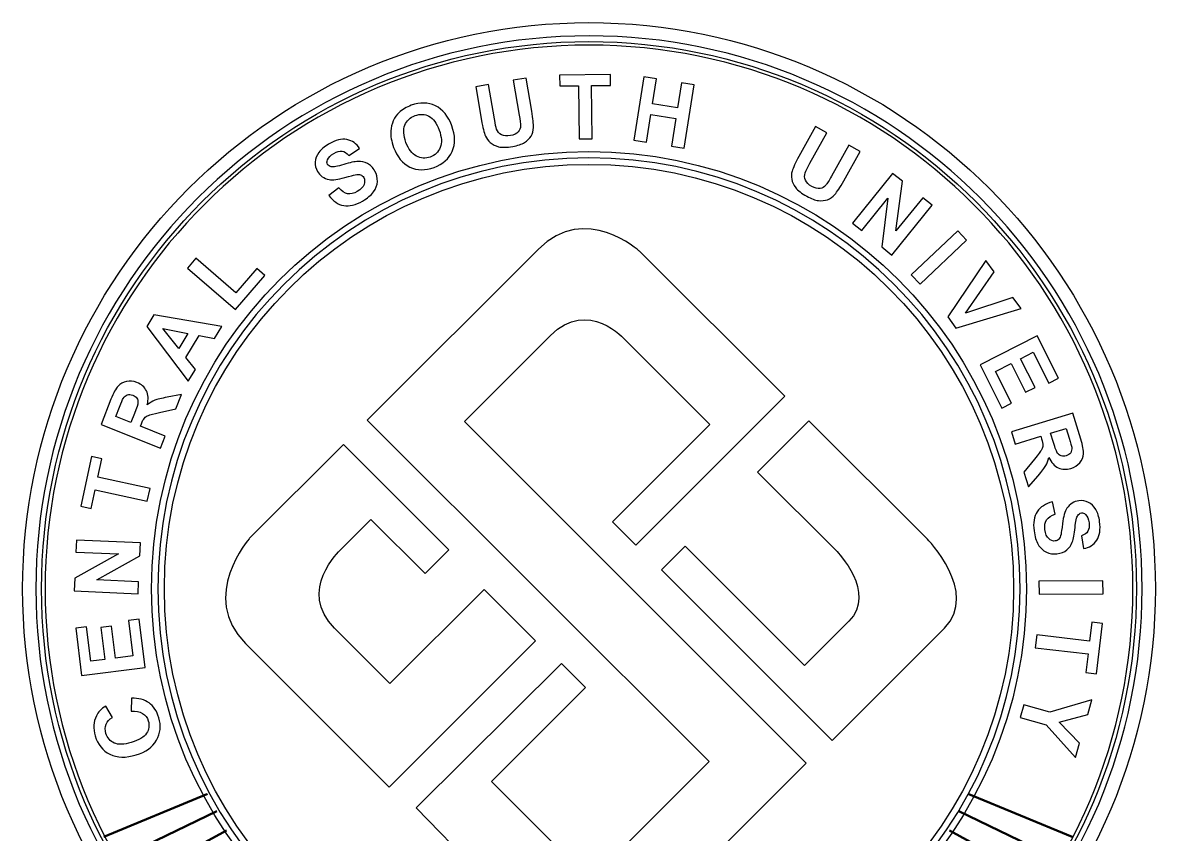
# Model space of a CAD drawing. Header units: millimetres. Extents: x 0 to 1320, y -350 to 297.
# Drawn here: x 790.89 to 799.4, y -333.47 to -327.37 of the extents above; entities that cross this region are included whole.
import ezdxf

# ---------------------------------------------------------------- set-up
doc = ezdxf.new("R2010")
doc.units = ezdxf.units.MM
doc.layers.add('layer 1', color=7, linetype='Continuous')

# ---------------------------------------------------------------- blocks, each defined once
blk = doc.blocks.new('csu')
at = {"layer": 'layer 1', "color": 144}
for points, knots in [([(0.14383, 5.62693), (-2.20662, 5.62693), (-4.11262, 3.72125), (-4.11262, 1.37269), (-4.11262, -0.97805), (-2.20662, -2.88385), (0.14392, -2.88385), (2.49494, -2.88385), (4.4006, -0.97805), (4.4006, 1.37269), (4.4006, 3.72125), (2.49494, 5.62693), (0.14383, 5.62693)], [0, 0, 0, 0, 0.25, 0.25, 0.25, 0.5, 0.5, 0.5, 0.75, 0.75, 0.75, 1, 1, 1, 1]), ([(0.14411, -2.78466), (-2.15187, -2.78466), (-4.0134, -0.92341), (-4.0134, 1.37269), (-4.0134, 3.66647), (-2.15187, 5.52761), (0.14411, 5.52761), (2.44019, 5.52761), (4.30159, 3.66647), (4.30159, 1.37269), (4.30159, -0.92341), (2.44019, -2.78466), (0.14411, -2.78466)], [0, 0, 0, 0, 0.25, 0.25, 0.25, 0.5, 0.5, 0.5, 0.75, 0.75, 0.75, 1, 1, 1, 1]), ([(0.1439, 5.48444), (-2.12805, 5.48444), (-3.97032, 3.64337), (-3.97032, 1.37304), (-3.97032, -0.89935), (-2.12805, -2.74144), (0.1439, -2.74144), (2.41653, -2.74144), (4.25855, -0.89935), (4.25855, 1.37304), (4.25855, 3.64337), (2.41653, 5.48444), (0.1439, 5.48444)], [0, 0, 0, 0, 0.25, 0.25, 0.25, 0.5, 0.5, 0.5, 0.75, 0.75, 0.75, 1, 1, 1, 1]), ([(0.1439, -2.71488), (-2.1134, -2.71488), (-3.9437, -0.88466), (-3.9437, 1.373), (-3.9437, 3.62865), (-2.1134, 5.45784), (0.1439, 5.45784), (2.4019, 5.45784), (4.23192, 3.62865), (4.23192, 1.373), (4.23192, -0.88466), (2.4019, -2.71488), (0.1439, -2.71488)], [0, 0, 0, 0, 0.25, 0.25, 0.25, 0.5, 0.5, 0.5, 0.75, 0.75, 0.75, 1, 1, 1, 1]), ([(-0.70757, 5.14515), (-0.70757, 5.14515), (-0.61184, 5.1617), (-0.61184, 5.1617), (-0.61184, 5.1617), (-0.56746, 4.90489), (-0.56746, 4.90489), (-0.56043, 4.86413), (-0.55465, 4.83792), (-0.5502, 4.82628), (-0.54274, 4.80757), (-0.5303, 4.79367), (-0.51286, 4.78458), (-0.49542, 4.77549), (-0.47332, 4.77329), (-0.44657, 4.77791), (-0.41942, 4.7826), (-0.39988, 4.79166), (-0.388, 4.80517), (-0.37613, 4.81865), (-0.37016, 4.83372), (-0.37016, 4.85038), (-0.37016, 4.86705), (-0.37341, 4.89414), (-0.37988, 4.93166), (-0.37988, 4.93166), (-0.42522, 5.19395), (-0.42522, 5.19395), (-0.42522, 5.19395), (-0.32947, 5.21049), (-0.32947, 5.21049), (-0.32947, 5.21049), (-0.28643, 4.96145), (-0.28643, 4.96145), (-0.27662, 4.90452), (-0.27225, 4.86384), (-0.27333, 4.83946), (-0.27446, 4.81507), (-0.28059, 4.79357), (-0.29169, 4.775), (-0.30281, 4.75641), (-0.31918, 4.74033), (-0.34081, 4.72672), (-0.36244, 4.71309), (-0.392, 4.70304), (-0.4295, 4.69654), (-0.47479, 4.68873), (-0.51004, 4.68802), (-0.53524, 4.69445), (-0.56046, 4.70082), (-0.58127, 4.71123), (-0.59774, 4.72557), (-0.61421, 4.73997), (-0.62622, 4.75594), (-0.63368, 4.77352), (-0.64462, 4.79962), (-0.65468, 4.83919), (-0.66385, 4.89224), (-0.66385, 4.89224), (-0.70757, 5.14515), (-0.70757, 5.14515)], [0, 0, 0, 0, 0.05, 0.05, 0.05, 0.1, 0.1, 0.1, 0.15, 0.15, 0.15, 0.2, 0.2, 0.2, 0.25, 0.25, 0.25, 0.3, 0.3, 0.3, 0.35, 0.35, 0.35, 0.4, 0.4, 0.4, 0.45, 0.45, 0.45, 0.5, 0.5, 0.5, 0.55, 0.55, 0.55, 0.6, 0.6, 0.6, 0.65, 0.65, 0.65, 0.7, 0.7, 0.7, 0.75, 0.75, 0.75, 0.8, 0.8, 0.8, 0.85, 0.85, 0.85, 0.9, 0.9, 0.9, 0.95, 0.95, 0.95, 1, 1, 1, 1]), ([(0.06982, 4.75372), (0.06982, 4.75372), (0.0663, 5.15324), (0.0663, 5.15324), (0.0663, 5.15324), (-0.07641, 5.152), (-0.07641, 5.152), (-0.07641, 5.152), (-0.07713, 5.23332), (-0.07713, 5.23332), (-0.07713, 5.23332), (0.30504, 5.23668), (0.30504, 5.23668), (0.30504, 5.23668), (0.30575, 5.15532), (0.30575, 5.15532), (0.30575, 5.15532), (0.1634, 5.15409), (0.1634, 5.15409), (0.1634, 5.15409), (0.16689, 4.75457), (0.16689, 4.75457), (0.16689, 4.75457), (0.06982, 4.75372), (0.06982, 4.75372)], [0, 0, 0, 0, 0.125, 0.125, 0.125, 0.25, 0.25, 0.25, 0.375, 0.375, 0.375, 0.5, 0.5, 0.5, 0.625, 0.625, 0.625, 0.75, 0.75, 0.75, 0.875, 0.875, 0.875, 1, 1, 1, 1]), ([(0.48024, 4.74338), (0.48024, 4.74338), (0.55518, 5.2189), (0.55518, 5.2189), (0.55518, 5.2189), (0.6512, 5.20374), (0.6512, 5.20374), (0.6512, 5.20374), (0.62169, 5.01662), (0.62169, 5.01662), (0.62169, 5.01662), (0.80984, 4.98692), (0.80984, 4.98692), (0.80984, 4.98692), (0.83934, 5.17411), (0.83934, 5.17411), (0.83934, 5.17411), (0.93532, 5.15895), (0.93532, 5.15895), (0.93532, 5.15895), (0.86037, 4.68344), (0.86037, 4.68344), (0.86037, 4.68344), (0.76436, 4.69857), (0.76436, 4.69857), (0.76436, 4.69857), (0.79714, 4.90647), (0.79714, 4.90647), (0.79714, 4.90647), (0.609, 4.93617), (0.609, 4.93617), (0.609, 4.93617), (0.57622, 4.72827), (0.57622, 4.72827), (0.57622, 4.72827), (0.48024, 4.74338), (0.48024, 4.74338)], [0, 0, 0, 0, 0.0833333, 0.0833333, 0.0833333, 0.1666667, 0.1666667, 0.1666667, 0.25, 0.25, 0.25, 0.3333333, 0.3333333, 0.3333333, 0.4166667, 0.4166667, 0.4166667, 0.5, 0.5, 0.5, 0.5833333, 0.5833333, 0.5833333, 0.6666667, 0.6666667, 0.6666667, 0.75, 0.75, 0.75, 0.8333333, 0.8333333, 0.8333333, 0.9166667, 0.9166667, 0.9166667, 1, 1, 1, 1]), ([(-1.32423, 4.68947), (-1.34107, 4.73544), (-1.34832, 4.77656), (-1.34601, 4.81279), (-1.34417, 4.83952), (-1.33772, 4.8653), (-1.32669, 4.89008), (-1.31563, 4.91486), (-1.30113, 4.93552), (-1.28325, 4.9521), (-1.2595, 4.97432), (-1.22924, 4.99214), (-1.19249, 5.0056), (-1.12598, 5.02998), (-1.06523, 5.02889), (-1.01016, 5.00228), (-0.95512, 4.97564), (-0.91415, 4.92559), (-0.88721, 4.85209), (-0.86052, 4.77924), (-0.85942, 4.71499), (-0.88393, 4.65929), (-0.90846, 4.60361), (-0.95387, 4.56362), (-1.02016, 4.53931), (-1.08729, 4.51472), (-1.14818, 4.51563), (-1.2028, 4.54206), (-1.2574, 4.56849), (-1.29787, 4.61763), (-1.32423, 4.68947)], [0, 0, 0, 0, 0.1, 0.1, 0.1, 0.2, 0.2, 0.2, 0.3, 0.3, 0.3, 0.4, 0.4, 0.4, 0.5, 0.5, 0.5, 0.6, 0.6, 0.6, 0.7, 0.7, 0.7, 0.8, 0.8, 0.8, 0.9, 0.9, 0.9, 1, 1, 1, 1]), ([(-1.23143, 4.72697), (-1.21272, 4.67584), (-1.18671, 4.64144), (-1.15346, 4.62372), (-1.12017, 4.60599), (-1.08536, 4.60377), (-1.04904, 4.61713), (-1.01269, 4.63041), (-0.98769, 4.65443), (-0.97396, 4.68914), (-0.96028, 4.72383), (-0.96303, 4.76735), (-0.98218, 4.8197), (-1.00116, 4.87146), (-1.02666, 4.90586), (-1.05867, 4.923), (-1.09066, 4.94013), (-1.12545, 4.9418), (-1.16302, 4.92808), (-1.20059, 4.91428), (-1.22611, 4.89032), (-1.23969, 4.85613), (-1.25321, 4.82193), (-1.25046, 4.77888), (-1.23143, 4.72697)], [0, 0, 0, 0, 0.125, 0.125, 0.125, 0.25, 0.25, 0.25, 0.375, 0.375, 0.375, 0.5, 0.5, 0.5, 0.625, 0.625, 0.625, 0.75, 0.75, 0.75, 0.875, 0.875, 0.875, 1, 1, 1, 1]), ([(1.84556, 4.84536), (1.84556, 4.84536), (1.93051, 4.79825), (1.93051, 4.79825), (1.93051, 4.79825), (1.80412, 4.57044), (1.80412, 4.57044), (1.78405, 4.53431), (1.77211, 4.51027), (1.76827, 4.49843), (1.76237, 4.47921), (1.76337, 4.46059), (1.77124, 4.44255), (1.77915, 4.42456), (1.79497, 4.40899), (1.81868, 4.39582), (1.84278, 4.38247), (1.86366, 4.37729), (1.88137, 4.38036), (1.89906, 4.38341), (1.91314, 4.39143), (1.9236, 4.4044), (1.93404, 4.41736), (1.94852, 4.44048), (1.96698, 4.47376), (1.96698, 4.47376), (2.09602, 4.70642), (2.09602, 4.70642), (2.09602, 4.70642), (2.18097, 4.65934), (2.18097, 4.65934), (2.18097, 4.65934), (2.05843, 4.43841), (2.05843, 4.43841), (2.0304, 4.38792), (2.0083, 4.35353), (1.99214, 4.3352), (1.97598, 4.31691), (1.9578, 4.30401), (1.93747, 4.2965), (1.9172, 4.289), (1.89435, 4.28673), (1.86897, 4.28965), (1.84356, 4.29263), (1.81424, 4.30332), (1.78096, 4.32179), (1.7408, 4.34406), (1.71292, 4.36562), (1.69733, 4.38639), (1.68171, 4.4072), (1.67198, 4.42833), (1.66817, 4.44985), (1.66436, 4.47135), (1.66504, 4.49128), (1.67023, 4.50968), (1.67805, 4.53684), (1.69501, 4.57397), (1.72111, 4.621), (1.72111, 4.621), (1.84556, 4.84536), (1.84556, 4.84536)], [0, 0, 0, 0, 0.05, 0.05, 0.05, 0.1, 0.1, 0.1, 0.15, 0.15, 0.15, 0.2, 0.2, 0.2, 0.25, 0.25, 0.25, 0.3, 0.3, 0.3, 0.35, 0.35, 0.35, 0.4, 0.4, 0.4, 0.45, 0.45, 0.45, 0.5, 0.5, 0.5, 0.55, 0.55, 0.55, 0.6, 0.6, 0.6, 0.65, 0.65, 0.65, 0.7, 0.7, 0.7, 0.75, 0.75, 0.75, 0.8, 0.8, 0.8, 0.85, 0.85, 0.85, 0.9, 0.9, 0.9, 0.95, 0.95, 0.95, 1, 1, 1, 1]), ([(-1.81211, 4.32905), (-1.81211, 4.32905), (-1.73508, 4.38461), (-1.73508, 4.38461), (-1.71417, 4.36003), (-1.69245, 4.34575), (-1.66991, 4.34164), (-1.64738, 4.33754), (-1.62335, 4.34294), (-1.59781, 4.35782), (-1.57078, 4.37362), (-1.55378, 4.39119), (-1.54671, 4.41064), (-1.53968, 4.43005), (-1.54061, 4.44741), (-1.54956, 4.46275), (-1.55531, 4.47257), (-1.56306, 4.47928), (-1.57284, 4.4828), (-1.58265, 4.48637), (-1.59622, 4.48646), (-1.61353, 4.48321), (-1.62534, 4.48088), (-1.65129, 4.47388), (-1.69132, 4.46217), (-1.74286, 4.4471), (-1.78242, 4.44236), (-1.81006, 4.44802), (-1.8489, 4.45603), (-1.87797, 4.47648), (-1.89713, 4.50938), (-1.90946, 4.53056), (-1.91503, 4.55387), (-1.91378, 4.57928), (-1.9125, 4.60476), (-1.90338, 4.62889), (-1.88643, 4.65171), (-1.86943, 4.67451), (-1.84496, 4.69523), (-1.81302, 4.71386), (-1.76086, 4.74428), (-1.71488, 4.75574), (-1.67519, 4.74827), (-1.63547, 4.74075), (-1.60382, 4.71828), (-1.58022, 4.68088), (-1.58022, 4.68088), (-1.662, 4.62824), (-1.662, 4.62824), (-1.67807, 4.64752), (-1.69473, 4.6584), (-1.71201, 4.66084), (-1.7293, 4.66334), (-1.74973, 4.65765), (-1.77336, 4.64388), (-1.79777, 4.62967), (-1.81393, 4.61352), (-1.82189, 4.59544), (-1.82702, 4.58384), (-1.82646, 4.57261), (-1.82018, 4.56187), (-1.81443, 4.55203), (-1.80539, 4.54602), (-1.79299, 4.5439), (-1.77721, 4.54117), (-1.74611, 4.5469), (-1.69963, 4.56106), (-1.65316, 4.57525), (-1.61715, 4.58289), (-1.59156, 4.58398), (-1.566, 4.5851), (-1.54247, 4.57997), (-1.52099, 4.56856), (-1.49949, 4.55714), (-1.48111, 4.53828), (-1.46577, 4.512), (-1.45189, 4.48818), (-1.44549, 4.462), (-1.44658, 4.43349), (-1.4477, 4.40495), (-1.45742, 4.37858), (-1.47571, 4.35434), (-1.49402, 4.33013), (-1.52125, 4.30747), (-1.55734, 4.28645), (-1.6099, 4.25578), (-1.65735, 4.24441), (-1.6997, 4.25228), (-1.74204, 4.26014), (-1.77948, 4.28572), (-1.81211, 4.32905)], [0, 0, 0, 0, 0.0333333, 0.0333333, 0.0333333, 0.0666667, 0.0666667, 0.0666667, 0.1, 0.1, 0.1, 0.1333333, 0.1333333, 0.1333333, 0.1666667, 0.1666667, 0.1666667, 0.2, 0.2, 0.2, 0.2333333, 0.2333333, 0.2333333, 0.2666667, 0.2666667, 0.2666667, 0.3, 0.3, 0.3, 0.3333333, 0.3333333, 0.3333333, 0.3666667, 0.3666667, 0.3666667, 0.4, 0.4, 0.4, 0.4333333, 0.4333333, 0.4333333, 0.4666667, 0.4666667, 0.4666667, 0.5, 0.5, 0.5, 0.5333333, 0.5333333, 0.5333333, 0.5666667, 0.5666667, 0.5666667, 0.6, 0.6, 0.6, 0.6333333, 0.6333333, 0.6333333, 0.6666667, 0.6666667, 0.6666667, 0.7, 0.7, 0.7, 0.7333333, 0.7333333, 0.7333333, 0.7666667, 0.7666667, 0.7666667, 0.8, 0.8, 0.8, 0.8333333, 0.8333333, 0.8333333, 0.8666667, 0.8666667, 0.8666667, 0.9, 0.9, 0.9, 0.9333333, 0.9333333, 0.9333333, 0.9666667, 0.9666667, 0.9666667, 1, 1, 1, 1]), ([(0.14392, 4.65799), (-1.67147, 4.65799), (-3.14359, 3.18687), (-3.14359, 1.37272), (-3.14359, -0.44305), (-1.67147, -1.91501), (0.14392, -1.91501), (1.95992, -1.91501), (3.43181, -0.44305), (3.43181, 1.37272), (3.43181, 3.18687), (1.95992, 4.65799), (0.14392, 4.65799)], [0, 0, 0, 0, 0.25, 0.25, 0.25, 0.5, 0.5, 0.5, 0.75, 0.75, 0.75, 1, 1, 1, 1]), ([(0.14392, -1.86813), (-1.64563, -1.86813), (-3.09671, -0.41718), (-3.09671, 1.37269), (-3.09671, 3.16096), (-1.64563, 4.61113), (0.14392, 4.61113), (1.93407, 4.61113), (3.38494, 3.16096), (3.38494, 1.37269), (3.38494, -0.41718), (1.93407, -1.86813), (0.14392, -1.86813)], [0, 0, 0, 0, 0.25, 0.25, 0.25, 0.5, 0.5, 0.5, 0.75, 0.75, 0.75, 1, 1, 1, 1]), ([(0.14392, 4.56195), (-1.61844, 4.56195), (-3.04752, 3.13382), (-3.04752, 1.37269), (-3.04752, -0.38999), (-1.61844, -1.81894), (0.14392, -1.81894), (1.90685, -1.81894), (3.33574, -0.38999), (3.33574, 1.37269), (3.33574, 3.13382), (1.90685, 4.56195), (0.14392, 4.56195)], [0, 0, 0, 0, 0.25, 0.25, 0.25, 0.5, 0.5, 0.5, 0.75, 0.75, 0.75, 1, 1, 1, 1]), ([(2.12337, 4.12049), (2.12337, 4.12049), (2.42618, 4.49431), (2.42618, 4.49431), (2.42618, 4.49431), (2.4996, 4.43483), (2.4996, 4.43483), (2.4996, 4.43483), (2.4504, 4.06126), (2.4504, 4.06126), (2.4504, 4.06126), (2.65261, 4.31089), (2.65261, 4.31089), (2.65261, 4.31089), (2.72275, 4.25409), (2.72275, 4.25409), (2.72275, 4.25409), (2.41993, 3.88027), (2.41993, 3.88027), (2.41993, 3.88027), (2.34421, 3.94163), (2.34421, 3.94163), (2.34421, 3.94163), (2.39096, 4.30745), (2.39096, 4.30745), (2.39096, 4.30745), (2.1935, 4.06367), (2.1935, 4.06367), (2.1935, 4.06367), (2.12337, 4.12049), (2.12337, 4.12049)], [0, 0, 0, 0, 0.1, 0.1, 0.1, 0.2, 0.2, 0.2, 0.3, 0.3, 0.3, 0.4, 0.4, 0.4, 0.5, 0.5, 0.5, 0.6, 0.6, 0.6, 0.7, 0.7, 0.7, 0.8, 0.8, 0.8, 0.9, 0.9, 0.9, 1, 1, 1, 1]), ([(0.50199, -1.2145), (0.15112, -1.56585), (-0.25733, -1.19544), (-0.25733, -1.19544), (-0.25733, -1.19544), (-1.15602, -0.27448), (-1.15602, -0.27448), (-1.15602, -0.27448), (-0.06191, 0.80951), (-0.06191, 0.80951), (-0.06191, 0.80951), (0.11814, 0.62943), (0.11814, 0.62943), (0.11814, 0.62943), (-0.58846, -0.07714), (-0.58846, -0.07714), (-0.58846, -0.07714), (-0.14298, -0.52125), (-0.14298, -0.52125), (-0.14298, -0.52125), (0.12677, -0.84771), (0.40876, -0.56544), (0.40876, -0.56544), (1.04745, 0.07325), (1.04745, 0.07325), (1.04745, 0.07325), (-1.52224, 2.63963), (-1.52224, 2.63963), (-1.52224, 2.63963), (-0.23583, 3.92539), (-0.23583, 3.92539), (0.11654, 4.27789), (0.52378, 3.90892), (0.52378, 3.90892), (0.52378, 3.90892), (1.61626, 2.81961), (1.61626, 2.81961), (1.61626, 2.81961), (0.49614, 1.6995), (0.49614, 1.6995), (0.49614, 1.6995), (0.32013, 1.87549), (0.32013, 1.87549), (0.32013, 1.87549), (1.05251, 2.60781), (1.05251, 2.60781), (1.05251, 2.60781), (0.41651, 3.24343), (0.41651, 3.24343), (0.41651, 3.24343), (0.13842, 3.55964), (-0.14461, 3.27661), (-0.14461, 3.27661), (-0.79257, 2.62919), (-0.79257, 2.62919), (-0.79257, 2.62919), (1.77684, 0.06056), (1.77684, 0.06056), (1.77684, 0.06056), (0.50199, -1.2145), (0.50199, -1.2145)], [0, 0, 0, 0, 0.05, 0.05, 0.05, 0.1, 0.1, 0.1, 0.15, 0.15, 0.15, 0.2, 0.2, 0.2, 0.25, 0.25, 0.25, 0.3, 0.3, 0.3, 0.35, 0.35, 0.35, 0.4, 0.4, 0.4, 0.45, 0.45, 0.45, 0.5, 0.5, 0.5, 0.55, 0.55, 0.55, 0.6, 0.6, 0.6, 0.65, 0.65, 0.65, 0.7, 0.7, 0.7, 0.75, 0.75, 0.75, 0.8, 0.8, 0.8, 0.85, 0.85, 0.85, 0.9, 0.9, 0.9, 0.95, 0.95, 0.95, 1, 1, 1, 1]), ([(2.56613, 3.73257), (2.56613, 3.73257), (2.91489, 4.06365), (2.91489, 4.06365), (2.91489, 4.06365), (2.98174, 3.99324), (2.98174, 3.99324), (2.98174, 3.99324), (2.63295, 3.66217), (2.63295, 3.66217), (2.63295, 3.66217), (2.56613, 3.73257), (2.56613, 3.73257)], [0, 0, 0, 0, 0.25, 0.25, 0.25, 0.5, 0.5, 0.5, 0.75, 0.75, 0.75, 1, 1, 1, 1]), ([(-2.51374, 3.47045), (-2.51374, 3.47045), (-2.87437, 3.78273), (-2.87437, 3.78273), (-2.87437, 3.78273), (-2.81081, 3.85613), (-2.81081, 3.85613), (-2.81081, 3.85613), (-2.51143, 3.59693), (-2.51143, 3.59693), (-2.51143, 3.59693), (-2.35335, 3.77944), (-2.35335, 3.77944), (-2.35335, 3.77944), (-2.29207, 3.7264), (-2.29207, 3.7264), (-2.29207, 3.7264), (-2.51374, 3.47045), (-2.51374, 3.47045)], [0, 0, 0, 0, 0.1666667, 0.1666667, 0.1666667, 0.3333333, 0.3333333, 0.3333333, 0.5, 0.5, 0.5, 0.6666667, 0.6666667, 0.6666667, 0.8333333, 0.8333333, 0.8333333, 1, 1, 1, 1]), ([(2.83997, 3.41504), (2.83997, 3.41504), (3.12575, 3.83847), (3.12575, 3.83847), (3.12575, 3.83847), (3.18814, 3.75358), (3.18814, 3.75358), (3.18814, 3.75358), (2.97336, 3.44467), (2.97336, 3.44467), (2.97336, 3.44467), (3.32999, 3.56059), (3.32999, 3.56059), (3.32999, 3.56059), (3.391, 3.47754), (3.391, 3.47754), (3.391, 3.47754), (2.90139, 3.3315), (2.90139, 3.3315), (2.90139, 3.3315), (2.83997, 3.41504), (2.83997, 3.41504)], [0, 0, 0, 0, 0.1428571, 0.1428571, 0.1428571, 0.2857143, 0.2857143, 0.2857143, 0.4285714, 0.4285714, 0.4285714, 0.5714286, 0.5714286, 0.5714286, 0.7142857, 0.7142857, 0.7142857, 0.8571429, 0.8571429, 0.8571429, 1, 1, 1, 1]), ([(-2.6151, 3.344), (-2.6151, 3.344), (-2.67042, 3.25386), (-2.67042, 3.25386), (-2.67042, 3.25386), (-2.78562, 3.27524), (-2.78562, 3.27524), (-2.78562, 3.27524), (-2.88628, 3.11118), (-2.88628, 3.11118), (-2.88628, 3.11118), (-2.81384, 3.02012), (-2.81384, 3.02012), (-2.81384, 3.02012), (-2.86779, 2.93222), (-2.86779, 2.93222), (-2.86779, 2.93222), (-3.18006, 3.34391), (-3.18006, 3.34391), (-3.18006, 3.34391), (-3.12631, 3.43152), (-3.12631, 3.43152), (-3.12631, 3.43152), (-2.6151, 3.344), (-2.6151, 3.344)], [0, 0, 0, 0, 0.125, 0.125, 0.125, 0.25, 0.25, 0.25, 0.375, 0.375, 0.375, 0.5, 0.5, 0.5, 0.625, 0.625, 0.625, 0.75, 0.75, 0.75, 0.875, 0.875, 0.875, 1, 1, 1, 1]), ([(-2.87106, 3.29107), (-2.87106, 3.29107), (-3.05805, 3.32797), (-3.05805, 3.32797), (-3.05805, 3.32797), (-2.93979, 3.17912), (-2.93979, 3.17912), (-2.93979, 3.17912), (-2.87106, 3.29107), (-2.87106, 3.29107)], [0, 0, 0, 0, 0.3333333, 0.3333333, 0.3333333, 0.6666667, 0.6666667, 0.6666667, 1, 1, 1, 1]), ([(3.08284, 3.05584), (3.08284, 3.05584), (3.51189, 3.27289), (3.51189, 3.27289), (3.51189, 3.27289), (3.67284, 2.95478), (3.67284, 2.95478), (3.67284, 2.95478), (3.60024, 2.91808), (3.60024, 2.91808), (3.60024, 2.91808), (3.48313, 3.14955), (3.48313, 3.14955), (3.48313, 3.14955), (3.38802, 3.10144), (3.38802, 3.10144), (3.38802, 3.10144), (3.49698, 2.88606), (3.49698, 2.88606), (3.49698, 2.88606), (3.42468, 2.84949), (3.42468, 2.84949), (3.42468, 2.84949), (3.31574, 3.06488), (3.31574, 3.06488), (3.31574, 3.06488), (3.19898, 3.00581), (3.19898, 3.00581), (3.19898, 3.00581), (3.32024, 2.76614), (3.32024, 2.76614), (3.32024, 2.76614), (3.24792, 2.72956), (3.24792, 2.72956), (3.24792, 2.72956), (3.08284, 3.05584), (3.08284, 3.05584)], [0, 0, 0, 0, 0.0833333, 0.0833333, 0.0833333, 0.1666667, 0.1666667, 0.1666667, 0.25, 0.25, 0.25, 0.3333333, 0.3333333, 0.3333333, 0.4166667, 0.4166667, 0.4166667, 0.5, 0.5, 0.5, 0.5833333, 0.5833333, 0.5833333, 0.6666667, 0.6666667, 0.6666667, 0.75, 0.75, 0.75, 0.8333333, 0.8333333, 0.8333333, 0.9166667, 0.9166667, 0.9166667, 1, 1, 1, 1]), ([(-3.07621, 2.42954), (-3.07621, 2.42954), (-3.52366, 2.60597), (-3.52366, 2.60597), (-3.52366, 2.60597), (-3.44868, 2.79613), (-3.44868, 2.79613), (-3.42981, 2.84394), (-3.41208, 2.87711), (-3.39552, 2.89561), (-3.37895, 2.91412), (-3.3578, 2.92582), (-3.33214, 2.93077), (-3.30642, 2.93568), (-3.28035, 2.93294), (-3.25392, 2.9225), (-3.22035, 2.90925), (-3.1965, 2.88844), (-3.18241, 2.8601), (-3.16831, 2.83171), (-3.16618, 2.79675), (-3.17597, 2.75525), (-3.15688, 2.77028), (-3.138, 2.78148), (-3.11934, 2.78883), (-3.10071, 2.79619), (-3.06974, 2.80379), (-3.02643, 2.81162), (-3.02643, 2.81162), (-2.9176, 2.83185), (-2.9176, 2.83185), (-2.9176, 2.83185), (-2.9602, 2.7238), (-2.9602, 2.7238), (-2.9602, 2.7238), (-3.08333, 2.69688), (-3.08333, 2.69688), (-3.12728, 2.6874), (-3.15543, 2.68017), (-3.16787, 2.67518), (-3.18028, 2.67019), (-3.19006, 2.66359), (-3.19719, 2.65537), (-3.20431, 2.64715), (-3.21197, 2.63264), (-3.22016, 2.6119), (-3.22016, 2.6119), (-3.22738, 2.59356), (-3.22738, 2.59356), (-3.22738, 2.59356), (-3.04061, 2.51993), (-3.04061, 2.51993), (-3.04061, 2.51993), (-3.07621, 2.42954), (-3.07621, 2.42954)], [0, 0, 0, 0, 0.0555556, 0.0555556, 0.0555556, 0.1111111, 0.1111111, 0.1111111, 0.1666667, 0.1666667, 0.1666667, 0.2222222, 0.2222222, 0.2222222, 0.2777778, 0.2777778, 0.2777778, 0.3333333, 0.3333333, 0.3333333, 0.3888889, 0.3888889, 0.3888889, 0.4444444, 0.4444444, 0.4444444, 0.5, 0.5, 0.5, 0.5555556, 0.5555556, 0.5555556, 0.6111111, 0.6111111, 0.6111111, 0.6666667, 0.6666667, 0.6666667, 0.7222222, 0.7222222, 0.7222222, 0.7777778, 0.7777778, 0.7777778, 0.8333333, 0.8333333, 0.8333333, 0.8888889, 0.8888889, 0.8888889, 0.9444444, 0.9444444, 0.9444444, 1, 1, 1, 1]), ([(-3.2988, 2.62174), (-3.2988, 2.62174), (-3.27245, 2.68859), (-3.27245, 2.68859), (-3.25535, 2.73189), (-3.24651, 2.75968), (-3.24592, 2.77192), (-3.24532, 2.78414), (-3.24832, 2.7951), (-3.25488, 2.80473), (-3.26141, 2.81437), (-3.27138, 2.82182), (-3.28483, 2.82711), (-3.29988, 2.83306), (-3.31361, 2.83382), (-3.32605, 2.82943), (-3.33848, 2.82505), (-3.3488, 2.81602), (-3.35702, 2.80232), (-3.36093, 2.79541), (-3.37008, 2.7736), (-3.38455, 2.73701), (-3.38455, 2.73701), (-3.41234, 2.66647), (-3.41234, 2.66647), (-3.41234, 2.66647), (-3.2988, 2.62174), (-3.2988, 2.62174)], [0, 0, 0, 0, 0.1111111, 0.1111111, 0.1111111, 0.2222222, 0.2222222, 0.2222222, 0.3333333, 0.3333333, 0.3333333, 0.4444444, 0.4444444, 0.4444444, 0.5555556, 0.5555556, 0.5555556, 0.6666667, 0.6666667, 0.6666667, 0.7777778, 0.7777778, 0.7777778, 0.8888889, 0.8888889, 0.8888889, 1, 1, 1, 1]), ([(3.31955, 2.55228), (3.31955, 2.55228), (3.77966, 2.69332), (3.77966, 2.69332), (3.77966, 2.69332), (3.83961, 2.49777), (3.83961, 2.49777), (3.85467, 2.44858), (3.86148, 2.41161), (3.86007, 2.38676), (3.8586, 2.36198), (3.84939, 2.3396), (3.83239, 2.31975), (3.81535, 2.29987), (3.79322, 2.28575), (3.76603, 2.27744), (3.7315, 2.26684), (3.69987, 2.26825), (3.67115, 2.28166), (3.64243, 2.29506), (3.61896, 2.32104), (3.60074, 2.35963), (3.59518, 2.33594), (3.58739, 2.31544), (3.57739, 2.29803), (3.56739, 2.28072), (3.54789, 2.25544), (3.51888, 2.22227), (3.51888, 2.22227), (3.44635, 2.13858), (3.44635, 2.13858), (3.44635, 2.13858), (3.41228, 2.24971), (3.41228, 2.24971), (3.41228, 2.24971), (3.49182, 2.34757), (3.49182, 2.34757), (3.52029, 2.38239), (3.53785, 2.40564), (3.54445, 2.41723), (3.55108, 2.42889), (3.55461, 2.44017), (3.55504, 2.45104), (3.55549, 2.46192), (3.55242, 2.47808), (3.54589, 2.49942), (3.54589, 2.49942), (3.5401, 2.51824), (3.5401, 2.51824), (3.5401, 2.51824), (3.34803, 2.45936), (3.34803, 2.45936), (3.34803, 2.45936), (3.31955, 2.55228), (3.31955, 2.55228)], [0, 0, 0, 0, 0.0555556, 0.0555556, 0.0555556, 0.1111111, 0.1111111, 0.1111111, 0.1666667, 0.1666667, 0.1666667, 0.2222222, 0.2222222, 0.2222222, 0.2777778, 0.2777778, 0.2777778, 0.3333333, 0.3333333, 0.3333333, 0.3888889, 0.3888889, 0.3888889, 0.4444444, 0.4444444, 0.4444444, 0.5, 0.5, 0.5, 0.5555556, 0.5555556, 0.5555556, 0.6111111, 0.6111111, 0.6111111, 0.6666667, 0.6666667, 0.6666667, 0.7222222, 0.7222222, 0.7222222, 0.7777778, 0.7777778, 0.7777778, 0.8333333, 0.8333333, 0.8333333, 0.8888889, 0.8888889, 0.8888889, 0.9444444, 0.9444444, 0.9444444, 1, 1, 1, 1]), ([(1.97229, 0.23145), (1.97229, 0.23145), (0.68817, 1.51552), (0.68817, 1.51552), (0.68817, 1.51552), (0.86618, 1.69351), (0.86618, 1.69351), (0.86618, 1.69351), (1.76365, 0.79626), (1.76365, 0.79626), (1.76365, 0.79626), (1.86701, 0.89802), (1.86701, 0.89802), (1.86701, 0.89802), (2.0974, 1.12842), (2.0974, 1.12842), (2.31058, 1.34156), (2.0062, 1.65501), (2.0062, 1.65501), (2.0062, 1.65501), (1.41142, 2.24965), (1.41142, 2.24965), (1.41142, 2.24965), (1.79743, 2.6355), (1.79743, 2.6355), (1.79743, 2.6355), (2.68277, 1.75086), (2.68277, 1.75086), (2.68277, 1.75086), (3.08137, 1.34266), (2.81569, 1.07741), (2.81569, 1.07741), (1.97229, 0.23145), (1.97229, 0.23145)], [0, 0, 0, 0, 0.0909091, 0.0909091, 0.0909091, 0.1818182, 0.1818182, 0.1818182, 0.2727273, 0.2727273, 0.2727273, 0.3636364, 0.3636364, 0.3636364, 0.4545455, 0.4545455, 0.4545455, 0.5454545, 0.5454545, 0.5454545, 0.6363636, 0.6363636, 0.6363636, 0.7272727, 0.7272727, 0.7272727, 0.8181818, 0.8181818, 0.8181818, 0.9090909, 0.9090909, 0.9090909, 1, 1, 1, 1]), ([(3.61355, 2.54073), (3.61355, 2.54073), (3.63465, 2.47199), (3.63465, 2.47199), (3.64827, 2.42745), (3.65871, 2.4002), (3.66587, 2.39023), (3.67302, 2.38032), (3.68218, 2.37361), (3.69331, 2.3702), (3.70444, 2.36672), (3.7169, 2.36713), (3.73072, 2.37135), (3.74619, 2.37607), (3.75741, 2.38404), (3.76441, 2.39523), (3.77141, 2.40642), (3.77385, 2.41992), (3.77176, 2.43577), (3.77047, 2.44358), (3.76407, 2.46636), (3.75256, 2.50403), (3.75256, 2.50403), (3.73031, 2.57653), (3.73031, 2.57653), (3.73031, 2.57653), (3.61355, 2.54073), (3.61355, 2.54073)], [0, 0, 0, 0, 0.1111111, 0.1111111, 0.1111111, 0.2222222, 0.2222222, 0.2222222, 0.3333333, 0.3333333, 0.3333333, 0.4444444, 0.4444444, 0.4444444, 0.5555556, 0.5555556, 0.5555556, 0.6666667, 0.6666667, 0.6666667, 0.7777778, 0.7777778, 0.7777778, 0.8888889, 0.8888889, 0.8888889, 1, 1, 1, 1]), ([(-2.43871, 0.96161), (-2.7905, 1.31309), (-2.4072, 1.75298), (-2.4072, 1.75298), (-2.4072, 1.75298), (-1.70007, 2.45558), (-1.70007, 2.45558), (-1.70007, 2.45558), (-0.90999, 1.6655), (-0.90999, 1.6655), (-0.90999, 1.6655), (-1.08807, 1.48745), (-1.08807, 1.48745), (-1.08807, 1.48745), (-1.49477, 1.89408), (-1.49477, 1.89408), (-1.49477, 1.89408), (-1.7257, 1.66341), (-1.7257, 1.66341), (-1.7257, 1.66341), (-2.05077, 1.3581), (-1.76814, 1.07601), (-1.76814, 1.07601), (-1.35182, 0.65974), (-1.35182, 0.65974), (-1.35182, 0.65974), (-0.64506, 1.36634), (-0.64506, 1.36634), (-0.64506, 1.36634), (-0.25817, 0.9799), (-0.25817, 0.9799), (-0.25817, 0.9799), (-1.35769, -0.11927), (-1.35769, -0.11927), (-1.35769, -0.11927), (-2.43871, 0.96161), (-2.43871, 0.96161)], [0, 0, 0, 0, 0.0833333, 0.0833333, 0.0833333, 0.1666667, 0.1666667, 0.1666667, 0.25, 0.25, 0.25, 0.3333333, 0.3333333, 0.3333333, 0.4166667, 0.4166667, 0.4166667, 0.5, 0.5, 0.5, 0.5833333, 0.5833333, 0.5833333, 0.6666667, 0.6666667, 0.6666667, 0.75, 0.75, 0.75, 0.8333333, 0.8333333, 0.8333333, 0.9166667, 0.9166667, 0.9166667, 1, 1, 1, 1]), ([(-3.17566, 2.03141), (-3.17566, 2.03141), (-3.56669, 2.11498), (-3.56669, 2.11498), (-3.56669, 2.11498), (-3.59654, 1.97528), (-3.59654, 1.97528), (-3.59654, 1.97528), (-3.67617, 1.99235), (-3.67617, 1.99235), (-3.67617, 1.99235), (-3.59623, 2.36635), (-3.59623, 2.36635), (-3.59623, 2.36635), (-3.5166, 2.34935), (-3.5166, 2.34935), (-3.5166, 2.34935), (-3.54641, 2.21003), (-3.54641, 2.21003), (-3.54641, 2.21003), (-3.15534, 2.12646), (-3.15534, 2.12646), (-3.15534, 2.12646), (-3.17566, 2.03141), (-3.17566, 2.03141)], [0, 0, 0, 0, 0.125, 0.125, 0.125, 0.25, 0.25, 0.25, 0.375, 0.375, 0.375, 0.5, 0.5, 0.5, 0.625, 0.625, 0.625, 0.75, 0.75, 0.75, 0.875, 0.875, 0.875, 1, 1, 1, 1]), ([(3.62693, 2.02525), (3.62693, 2.02525), (3.64824, 1.93268), (3.64824, 1.93268), (3.61752, 1.92297), (3.59589, 1.90852), (3.58339, 1.88934), (3.57086, 1.87018), (3.56652, 1.84596), (3.57033, 1.81664), (3.57436, 1.7856), (3.58396, 1.7631), (3.59914, 1.74907), (3.6143, 1.73507), (3.63071, 1.72916), (3.64827, 1.73147), (3.65956, 1.73291), (3.66871, 1.7375), (3.67581, 1.74513), (3.68284, 1.75279), (3.68822, 1.76523), (3.69194, 1.78251), (3.69437, 1.79427), (3.69797, 1.82089), (3.70275, 1.86233), (3.70881, 1.91565), (3.71984, 1.95394), (3.73578, 1.97719), (3.75822, 2.00991), (3.78835, 2.02873), (3.8261, 2.03363), (3.85042, 2.03682), (3.87404, 2.03288), (3.89699, 2.02182), (3.91993, 2.01082), (3.93862, 1.99304), (3.95305, 1.96856), (3.96749, 1.94406), (3.97712, 1.91346), (3.98187, 1.87684), (3.98965, 1.81692), (3.9824, 1.77014), (3.96008, 1.73644), (3.93774, 1.70275), (3.9048, 1.68231), (3.86117, 1.6751), (3.86117, 1.6751), (3.84439, 1.77089), (3.84439, 1.77089), (3.86839, 1.77817), (3.88483, 1.78936), (3.89383, 1.8043), (3.9028, 1.81923), (3.90552, 1.84027), (3.90198, 1.86743), (3.89836, 1.8954), (3.88976, 1.91659), (3.8762, 1.93091), (3.86751, 1.94015), (3.85695, 1.944), (3.84461, 1.94237), (3.83332, 1.9409), (3.82426, 1.93487), (3.81748, 1.92427), (3.80885, 1.91077), (3.80207, 1.87989), (3.79711, 1.83161), (3.79213, 1.78333), (3.78519, 1.74714), (3.77629, 1.72313), (3.76738, 1.69913), (3.75351, 1.67947), (3.73466, 1.6641), (3.71578, 1.64875), (3.69127, 1.63912), (3.66112, 1.63516), (3.63377, 1.63162), (3.60718, 1.6359), (3.58133, 1.64797), (3.55549, 1.66007), (3.53495, 1.67922), (3.51973, 1.70547), (3.50454, 1.73176), (3.49423, 1.76564), (3.48882, 1.80705), (3.48101, 1.86737), (3.48888, 1.91553), (3.51257, 1.95146), (3.53623, 1.98747), (3.57436, 2.01201), (3.62693, 2.02525)], [0, 0, 0, 0, 0.0333333, 0.0333333, 0.0333333, 0.0666667, 0.0666667, 0.0666667, 0.1, 0.1, 0.1, 0.1333333, 0.1333333, 0.1333333, 0.1666667, 0.1666667, 0.1666667, 0.2, 0.2, 0.2, 0.2333333, 0.2333333, 0.2333333, 0.2666667, 0.2666667, 0.2666667, 0.3, 0.3, 0.3, 0.3333333, 0.3333333, 0.3333333, 0.3666667, 0.3666667, 0.3666667, 0.4, 0.4, 0.4, 0.4333333, 0.4333333, 0.4333333, 0.4666667, 0.4666667, 0.4666667, 0.5, 0.5, 0.5, 0.5333333, 0.5333333, 0.5333333, 0.5666667, 0.5666667, 0.5666667, 0.6, 0.6, 0.6, 0.6333333, 0.6333333, 0.6333333, 0.6666667, 0.6666667, 0.6666667, 0.7, 0.7, 0.7, 0.7333333, 0.7333333, 0.7333333, 0.7666667, 0.7666667, 0.7666667, 0.8, 0.8, 0.8, 0.8333333, 0.8333333, 0.8333333, 0.8666667, 0.8666667, 0.8666667, 0.9, 0.9, 0.9, 0.9333333, 0.9333333, 0.9333333, 0.9666667, 0.9666667, 0.9666667, 1, 1, 1, 1]), ([(-3.24495, 1.33556), (-3.24495, 1.33556), (-3.7254, 1.35725), (-3.7254, 1.35725), (-3.7254, 1.35725), (-3.72115, 1.45161), (-3.72115, 1.45161), (-3.72115, 1.45161), (-3.39143, 1.63378), (-3.39143, 1.63378), (-3.39143, 1.63378), (-3.71227, 1.64828), (-3.71227, 1.64828), (-3.71227, 1.64828), (-3.7082, 1.73838), (-3.7082, 1.73838), (-3.7082, 1.73838), (-3.22775, 1.71669), (-3.22775, 1.71669), (-3.22775, 1.71669), (-3.23216, 1.61937), (-3.23216, 1.61937), (-3.23216, 1.61937), (-3.55419, 1.43982), (-3.55419, 1.43982), (-3.55419, 1.43982), (-3.24088, 1.4257), (-3.24088, 1.4257), (-3.24088, 1.4257), (-3.24495, 1.33556), (-3.24495, 1.33556)], [0, 0, 0, 0, 0.1, 0.1, 0.1, 0.2, 0.2, 0.2, 0.3, 0.3, 0.3, 0.4, 0.4, 0.4, 0.5, 0.5, 0.5, 0.6, 0.6, 0.6, 0.7, 0.7, 0.7, 0.8, 0.8, 0.8, 0.9, 0.9, 0.9, 1, 1, 1, 1]), ([(3.52573, 1.4301), (3.52573, 1.4301), (4.0069, 1.43223), (4.0069, 1.43223), (4.0069, 1.43223), (4.00734, 1.33506), (4.00734, 1.33506), (4.00734, 1.33506), (3.52617, 1.33294), (3.52617, 1.33294), (3.52617, 1.33294), (3.52573, 1.4301), (3.52573, 1.4301)], [0, 0, 0, 0, 0.25, 0.25, 0.25, 0.5, 0.5, 0.5, 0.75, 0.75, 0.75, 1, 1, 1, 1]), ([(-3.19166, 0.781), (-3.19166, 0.781), (-3.66921, 0.72134), (-3.66921, 0.72134), (-3.66921, 0.72134), (-3.71343, 1.07545), (-3.71343, 1.07545), (-3.71343, 1.07545), (-3.63267, 1.08553), (-3.63267, 1.08553), (-3.63267, 1.08553), (-3.60048, 0.82789), (-3.60048, 0.82789), (-3.60048, 0.82789), (-3.49459, 0.84108), (-3.49459, 0.84108), (-3.49459, 0.84108), (-3.52454, 1.08082), (-3.52454, 1.08082), (-3.52454, 1.08082), (-3.44409, 1.09088), (-3.44409, 1.09088), (-3.44409, 1.09088), (-3.41414, 0.85114), (-3.41414, 0.85114), (-3.41414, 0.85114), (-3.28416, 0.86736), (-3.28416, 0.86736), (-3.28416, 0.86736), (-3.31748, 1.13417), (-3.31748, 1.13417), (-3.31748, 1.13417), (-3.23704, 1.14423), (-3.23704, 1.14423), (-3.23704, 1.14423), (-3.19166, 0.781), (-3.19166, 0.781)], [0, 0, 0, 0, 0.0833333, 0.0833333, 0.0833333, 0.1666667, 0.1666667, 0.1666667, 0.25, 0.25, 0.25, 0.3333333, 0.3333333, 0.3333333, 0.4166667, 0.4166667, 0.4166667, 0.5, 0.5, 0.5, 0.5833333, 0.5833333, 0.5833333, 0.6666667, 0.6666667, 0.6666667, 0.75, 0.75, 0.75, 0.8333333, 0.8333333, 0.8333333, 0.9166667, 0.9166667, 0.9166667, 1, 1, 1, 1]), ([(3.50891, 1.02603), (3.50891, 1.02603), (3.90577, 0.97974), (3.90577, 0.97974), (3.90577, 0.97974), (3.92231, 1.12148), (3.92231, 1.12148), (3.92231, 1.12148), (4.00313, 1.11204), (4.00313, 1.11204), (4.00313, 1.11204), (3.95884, 0.73247), (3.95884, 0.73247), (3.95884, 0.73247), (3.87804, 0.7419), (3.87804, 0.7419), (3.87804, 0.7419), (3.89455, 0.8833), (3.89455, 0.8833), (3.89455, 0.8833), (3.49766, 0.92958), (3.49766, 0.92958), (3.49766, 0.92958), (3.50891, 1.02603), (3.50891, 1.02603)], [0, 0, 0, 0, 0.125, 0.125, 0.125, 0.25, 0.25, 0.25, 0.375, 0.375, 0.375, 0.5, 0.5, 0.5, 0.625, 0.625, 0.625, 0.75, 0.75, 0.75, 0.875, 0.875, 0.875, 1, 1, 1, 1]), ([(-3.29701, 0.45144), (-3.29701, 0.45144), (-3.29558, 0.55024), (-3.29558, 0.55024), (-3.24116, 0.55154), (-3.19691, 0.53979), (-3.16285, 0.51498), (-3.12877, 0.4902), (-3.10427, 0.45307), (-3.0894, 0.40365), (-3.07099, 0.34249), (-3.07677, 0.28596), (-3.10671, 0.23401), (-3.13662, 0.18207), (-3.18785, 0.14523), (-3.26029, 0.12341), (-3.33692, 0.10034), (-3.4024, 0.10222), (-3.45674, 0.12901), (-3.51103, 0.15581), (-3.54792, 0.20148), (-3.56732, 0.26598), (-3.58426, 0.32227), (-3.58142, 0.37309), (-3.55869, 0.41828), (-3.54529, 0.44516), (-3.52175, 0.46935), (-3.48806, 0.49092), (-3.48806, 0.49092), (-3.43837, 0.4055), (-3.43837, 0.4055), (-3.46059, 0.39288), (-3.47603, 0.37584), (-3.48466, 0.3544), (-3.49325, 0.33296), (-3.49385, 0.3099), (-3.48644, 0.2852), (-3.47616, 0.25105), (-3.45559, 0.22707), (-3.42468, 0.21317), (-3.39377, 0.19926), (-3.3509, 0.20057), (-3.29605, 0.21711), (-3.23782, 0.23464), (-3.19951, 0.25758), (-3.18109, 0.28596), (-3.16268, 0.31433), (-3.15853, 0.34528), (-3.1686, 0.37878), (-3.17603, 0.40346), (-3.19028, 0.42238), (-3.21138, 0.43547), (-3.23241, 0.44853), (-3.26098, 0.45388), (-3.29701, 0.45144)], [0, 0, 0, 0, 0.0555556, 0.0555556, 0.0555556, 0.1111111, 0.1111111, 0.1111111, 0.1666667, 0.1666667, 0.1666667, 0.2222222, 0.2222222, 0.2222222, 0.2777778, 0.2777778, 0.2777778, 0.3333333, 0.3333333, 0.3333333, 0.3888889, 0.3888889, 0.3888889, 0.4444444, 0.4444444, 0.4444444, 0.5, 0.5, 0.5, 0.5555556, 0.5555556, 0.5555556, 0.6111111, 0.6111111, 0.6111111, 0.6666667, 0.6666667, 0.6666667, 0.7222222, 0.7222222, 0.7222222, 0.7777778, 0.7777778, 0.7777778, 0.8333333, 0.8333333, 0.8333333, 0.8888889, 0.8888889, 0.8888889, 0.9444444, 0.9444444, 0.9444444, 1, 1, 1, 1]), ([(3.41215, 0.49901), (3.41215, 0.49901), (3.60702, 0.44384), (3.60702, 0.44384), (3.60702, 0.44384), (3.9232, 0.53752), (3.9232, 0.53752), (3.9232, 0.53752), (3.89218, 0.42791), (3.89218, 0.42791), (3.89218, 0.42791), (3.67812, 0.37081), (3.67812, 0.37081), (3.67812, 0.37081), (3.83107, 0.21217), (3.83107, 0.21217), (3.83107, 0.21217), (3.80057, 0.1045), (3.80057, 0.1045), (3.80057, 0.1045), (3.58002, 0.35084), (3.58002, 0.35084), (3.58002, 0.35084), (3.38577, 0.40588), (3.38577, 0.40588), (3.38577, 0.40588), (3.41215, 0.49901), (3.41215, 0.49901)], [0, 0, 0, 0, 0.1111111, 0.1111111, 0.1111111, 0.2222222, 0.2222222, 0.2222222, 0.3333333, 0.3333333, 0.3333333, 0.4444444, 0.4444444, 0.4444444, 0.5555556, 0.5555556, 0.5555556, 0.6666667, 0.6666667, 0.6666667, 0.7777778, 0.7777778, 0.7777778, 0.8888889, 0.8888889, 0.8888889, 1, 1, 1, 1])]:
    blk.add_open_spline(points, degree=3, knots=knots, dxfattribs=at)
at = {"layer": 'layer 1', "color": 144, "lineweight": 50}
for points in [[(-3.50344, -0.49115), (-3.50344, -0.49115), (-2.72805, -0.17187), (-2.72805, -0.17187), (-2.72805, -0.17187), (-3.50344, -0.49115), (-3.50344, -0.49115)], [(3.77457, -0.49115), (3.77457, -0.49115), (2.99918, -0.17187), (2.99918, -0.17187), (2.99918, -0.17187), (3.77457, -0.49115), (3.77457, -0.49115)]]:
    blk.add_open_spline(points, degree=3, knots=[0, 0, 0, 0, 0.5, 0.5, 0.5, 1, 1, 1, 1], dxfattribs=at)
for points in [[(-2.65338, -0.29988), (-2.65338, -0.29988), (-3.40896, -0.66583), (-3.40896, -0.66583)], [(2.92451, -0.29988), (2.92451, -0.29988), (3.68009, -0.66583), (3.68009, -0.66583)], [(-2.58138, -0.44389), (-2.58138, -0.44389), (-3.30342, -0.84006), (-3.30342, -0.84006)], [(2.85251, -0.44389), (2.85251, -0.44389), (3.57455, -0.84006), (3.57455, -0.84006)]]:
    blk.add_open_spline(points, degree=3, dxfattribs=at)

msp = doc.modelspace()

# ---------------------------------------------------------------- block references
msp.add_blockref('csu', (795, -333))

doc.saveas('drawing.dxf')
